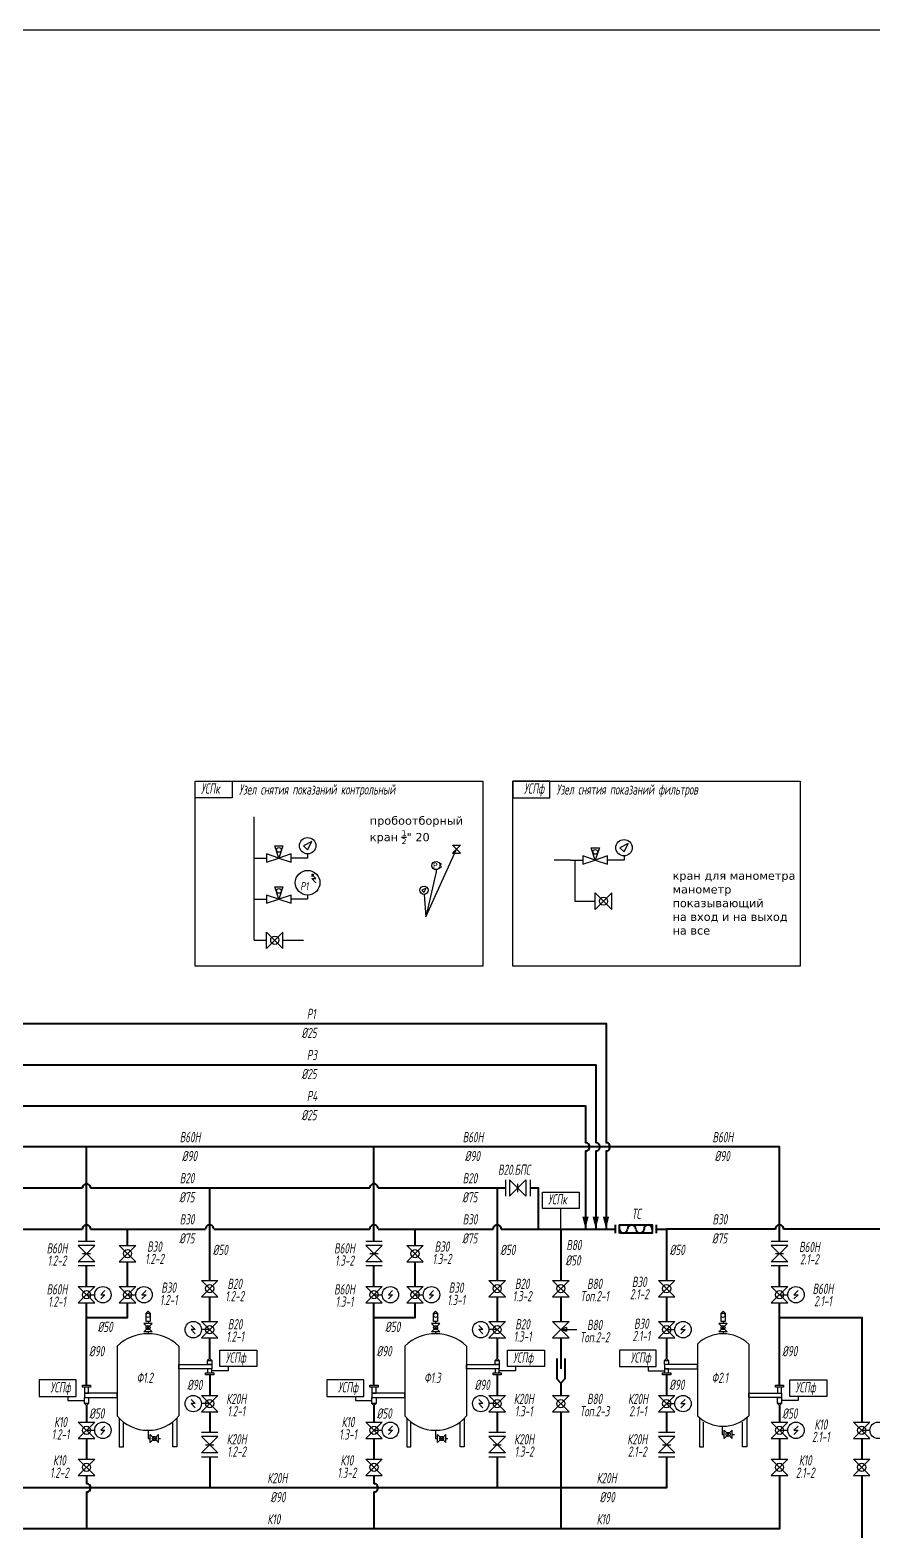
# Model space of a CAD drawing. Header units: millimetres. Extents: x -81605 to 298546, y -15960 to 81150.
# Drawn here: x 255934 to 276459, y 19245 to 55784 of the extents above; entities that cross this region are included whole.
import ezdxf

# ---------------------------------------------------------------- set-up
doc = ezdxf.new("R2010")
doc.units = ezdxf.units.MM
for name, color, linetype in [('1', 7, 'Continuous'), ('2', 7, 'Continuous'), ('В80', 1, 'Continuous'), ('Надписи', 7, 'Continuous')]:
    doc.layers.add(name, color=color, linetype=linetype)
for name, color, linetype, lineweight, true_color in [('В20', 7, 'Continuous', 40, 0x0a7800), ('К10', 7, 'Continuous', 40, 0xffbe00), ('Р3', 7, 'Continuous', 40, 0xd19cc7)]:
    doc.layers.add(name, color=color, linetype=linetype, lineweight=lineweight, true_color=true_color)
for name, color, linetype, lineweight in [('В30', 136, 'Continuous', 40), ('В40', 142, 'Continuous', 40), ('В60Н', 140, 'Continuous', 40), ('К20Н', 33, 'Continuous', 40), ('Р1', 202, 'Continuous', 40), ('Р4', 210, 'Continuous', 40)]:
    doc.layers.add(name, color=color, linetype=linetype, lineweight=lineweight)
doc.styles.add('Eskd знаки', font='eskd.shx', dxfattribs={"width": 0.8, "oblique": 10})
doc.styles.get("Standard").update_dxf_attribs({"font": 'arial.ttf'})

msp = doc.modelspace()

# ---------------------------------------------------------------- linework, layer by layer
for p, q in [((261394, 35626), (261394, 36626)), ((261994, 35626), (261894, 35926)), ((261894, 35926), (262094, 35926)), ((262094, 35926), (261994, 35626)), ((262794, 36026), (262594, 35926)), ((262594, 35926), (262694, 35826)), ((262694, 35826), (262794, 36026)), ((262694, 35826), (262794, 36026)), ((266220, 35944), (266420, 35944)), ((266420, 35944), (266220, 35744)), ((266220, 35944), (266420, 35744)), ((269697, 35577), (269597, 35877)), ((269597, 35877), (269797, 35877)), ((269797, 35877), (269697, 35577)), ((270497, 35977), (270297, 35877)), ((270297, 35877), (270397, 35777)), ((270397, 35777), (270497, 35977)), ((270397, 35777), (270497, 35977)), ((261394, 35626), (261694, 35626)), ((261394, 33626), (261394, 35626)), ((261694, 35726), (261694, 35526)), ((261994, 35626), (261694, 35726)), ((261694, 35526), (261994, 35626)), ((262294, 35726), (261994, 35626)), ((261994, 35626), (262294, 35526)), ((262294, 35526), (262294, 35726)), ((262694, 35626), (262294, 35626)), ((262694, 35726), (262694, 35626)), ((266220, 35744), (266420, 35744)), ((269097, 35577), (268697, 35577)), ((269097, 35577), (269397, 35577)), ((269197, 35577), (269197, 34577)), ((269397, 35677), (269397, 35477)), ((269697, 35577), (269397, 35677)), ((269397, 35477), (269697, 35577)), ((269997, 35677), (269697, 35577)), ((269697, 35577), (269997, 35477)), ((269997, 35477), (269997, 35677)), ((270397, 35577), (269997, 35577)), ((270397, 35677), (270397, 35577)), ((262894, 35126), (262794, 35226)), ((262894, 35026), (262794, 35126)), ((262794, 35126), (262894, 35126)), ((265820, 35294), (265570, 34194)), ((265820, 35344), (265820, 35294)), ((261694, 34726), (261694, 34526)), ((261994, 34626), (261694, 34726)), ((261994, 34626), (261894, 34926)), ((261894, 34926), (262094, 34926)), ((262094, 34926), (261994, 34626)), ((262294, 34726), (261994, 34626)), ((262294, 34526), (262294, 34726)), ((262694, 34726), (262694, 34626)), ((265578, 34893), (265478, 34843)), ((265478, 34843), (265528, 34793)), ((265528, 34793), (265578, 34893)), ((265528, 34793), (265578, 34893)), ((265528, 34743), (265570, 34194)), ((265578, 34893), (265578, 34893)), ((269697, 34377), (269697, 34777)), ((270097, 34777), (269697, 34377)), ((270097, 34377), (269697, 34777)), ((270097, 34377), (270097, 34777)), ((261394, 34626), (261694, 34626)), ((261694, 34526), (261994, 34626)), ((261994, 34626), (262294, 34526)), ((262694, 34626), (262294, 34626)), ((269197, 34577), (269697, 34577)), ((261394, 33626), (261694, 33626)), ((261694, 33426), (261694, 33826)), ((261694, 33826), (262094, 33426)), ((261694, 33426), (262094, 33826)), ((262094, 33426), (262094, 33826)), ((262094, 33626), (262594, 33626)), ((267509, 27796), (267509, 27396)), ((267609, 27796), (267609, 27396)), ((267609, 27396), (268009, 27796)), ((267609, 27796), (268009, 27396)), ((268009, 27796), (268009, 27396)), ((268109, 27796), (268109, 27396)), ((267809, 27496), (267809, 27696)), ((257509, 26296), (257109, 26296)), ((257509, 26196), (257109, 26196)), ((257109, 26196), (257509, 25796)), ((257509, 26196), (257109, 25796)), ((257209, 25996), (257409, 25996)), ((258109, 26196), (258509, 26196)), ((258509, 26196), (258109, 25796)), ((258109, 26196), (258509, 25796)), ((264509, 26296), (264109, 26296)), ((264509, 26196), (264109, 26196)), ((264109, 26196), (264509, 25796)), ((264509, 26196), (264109, 25796)), ((264209, 25996), (264409, 25996)), ((265109, 26196), (265509, 26196)), ((265509, 26196), (265109, 25796)), ((265109, 26196), (265509, 25796)), ((274384, 26296), (273984, 26296)), ((274384, 26196), (273984, 26196)), ((273984, 26196), (274384, 25796)), ((274384, 26196), (273984, 25796)), ((274084, 25996), (274284, 25996)), ((257509, 25796), (257109, 25796)), ((257509, 25696), (257109, 25696)), ((258109, 25796), (258509, 25796)), ((264509, 25796), (264109, 25796)), ((264509, 25696), (264109, 25696)), ((265109, 25796), (265509, 25796)), ((274384, 25796), (273984, 25796)), ((274384, 25696), (273984, 25696)), ((260109, 25346), (260509, 25346)), ((260509, 25346), (260109, 24946)), ((260109, 25346), (260509, 24946)), ((267109, 25346), (267509, 25346)), ((267509, 25346), (267109, 24946)), ((267109, 25346), (267509, 24946)), ((268659, 25346), (269059, 25346)), ((269059, 25346), (268659, 24946)), ((268659, 25346), (269059, 24946)), ((271234, 25346), (271634, 25346)), ((271634, 25346), (271234, 24946)), ((271234, 25346), (271634, 24946)), ((257109, 25196), (257509, 25196)), ((257509, 25196), (257109, 24796)), ((257109, 25196), (257509, 24796)), ((257309, 24996), (257509, 24996)), ((257759, 25096), (257659, 24996)), ((257659, 24996), (257759, 24996)), ((257759, 24996), (257659, 24896)), ((258109, 25196), (258509, 25196)), ((258509, 25196), (258109, 24796)), ((258109, 25196), (258509, 24796)), ((258309, 24996), (258509, 24996)), ((258759, 25096), (258659, 24996)), ((258659, 24996), (258759, 24996)), ((258759, 24996), (258659, 24896)), ((260109, 24946), (260509, 24946)), ((264109, 25196), (264509, 25196)), ((264509, 25196), (264109, 24796)), ((264109, 25196), (264509, 24796)), ((264309, 24996), (264509, 24996)), ((264759, 25096), (264659, 24996)), ((264659, 24996), (264759, 24996)), ((264759, 24996), (264659, 24896)), ((265109, 25196), (265509, 25196)), ((265509, 25196), (265109, 24796)), ((265109, 25196), (265509, 24796)), ((265309, 24996), (265509, 24996)), ((265759, 25096), (265659, 24996)), ((265659, 24996), (265759, 24996)), ((265759, 24996), (265659, 24896)), ((267109, 24946), (267509, 24946)), ((268659, 24946), (269059, 24946)), ((271234, 24946), (271634, 24946)), ((273984, 25196), (274384, 25196)), ((274384, 25196), (273984, 24796)), ((273984, 25196), (274384, 24796)), ((274184, 24996), (274384, 24996)), ((274634, 25096), (274534, 24996)), ((274534, 24996), (274634, 24996)), ((274634, 24996), (274534, 24896)), ((257109, 24796), (257509, 24796)), ((258109, 24796), (258509, 24796)), ((258759, 24546), (258809, 24596)), ((258809, 24596), (258859, 24546)), ((264109, 24796), (264509, 24796)), ((265109, 24796), (265509, 24796)), ((265759, 24546), (265809, 24596)), ((265809, 24596), (265859, 24546)), ((272759, 24546), (272809, 24596)), ((272809, 24596), (272859, 24546)), ((273984, 24796), (274384, 24796)), ((258909, 24296), (258709, 24296)), ((258709, 24296), (258909, 24096)), ((258909, 24296), (258709, 24096)), ((258809, 24346), (258809, 24296)), ((259859, 24246), (259959, 24146)), ((259959, 24146), (259859, 24146)), ((259859, 24146), (259959, 24046)), ((260109, 24346), (260509, 24346)), ((260509, 24346), (260109, 23946)), ((260109, 24346), (260509, 23946)), ((260309, 24146), (260109, 24146)), ((265909, 24296), (265709, 24296)), ((265709, 24296), (265909, 24096)), ((265909, 24296), (265709, 24096)), ((265809, 24346), (265809, 24296)), ((266859, 24246), (266959, 24146)), ((266959, 24146), (266859, 24146)), ((266859, 24146), (266959, 24046)), ((267109, 24346), (267509, 24346)), ((267509, 24346), (267109, 23946)), ((267109, 24346), (267509, 23946)), ((267309, 24146), (267109, 24146)), ((268659, 24346), (269059, 24346)), ((269059, 24346), (268659, 23946)), ((268659, 24346), (269059, 23946)), ((268999, 24196), (268859, 24146)), ((268859, 24146), (268999, 24106)), ((268859, 24146), (269251, 24146)), ((268999, 24196), (268999, 24106)), ((271234, 24346), (271634, 24346)), ((271634, 24346), (271234, 23946)), ((271234, 24346), (271634, 23946)), ((271434, 24146), (271634, 24146)), ((271884, 24246), (271784, 24146)), ((271784, 24146), (271884, 24146)), ((271884, 24146), (271784, 24046)), ((272909, 24296), (272709, 24296)), ((272709, 24296), (272909, 24096)), ((272909, 24296), (272709, 24096)), ((272809, 24346), (272809, 24296)), ((258909, 24096), (258709, 24096)), ((258809, 24096), (258809, 24046)), ((260109, 23946), (260509, 23946)), ((265909, 24096), (265709, 24096)), ((265809, 24096), (265809, 24046)), ((267109, 23946), (267509, 23946)), ((268659, 23946), (269059, 23946)), ((271234, 23946), (271634, 23946)), ((272909, 24096), (272709, 24096)), ((272809, 24096), (272809, 24046)), ((260309, 23446), (260259, 23396)), ((260359, 23396), (260309, 23446)), ((267309, 23446), (267259, 23396)), ((267359, 23396), (267309, 23446)), ((271434, 23446), (271384, 23396)), ((271484, 23396), (271434, 23446)), ((260759, 23146), (260359, 23146)), ((260759, 23246), (260759, 23146)), ((267759, 23146), (267359, 23146)), ((267759, 23246), (267759, 23146)), ((270984, 23246), (270984, 23146)), ((270984, 23146), (271384, 23146)), ((256859, 22521), (256859, 22421)), ((256859, 22421), (257259, 22421)), ((257309, 22296), (257259, 22346)), ((257359, 22346), (257309, 22296)), ((259859, 22446), (259959, 22346)), ((259959, 22346), (259859, 22346)), ((259859, 22346), (259959, 22246)), ((260109, 22546), (260509, 22546)), ((260509, 22546), (260109, 22146)), ((260109, 22546), (260509, 22146)), ((260309, 22346), (260109, 22346)), ((263859, 22521), (263859, 22421)), ((263859, 22421), (264259, 22421)), ((264309, 22296), (264259, 22346)), ((264359, 22346), (264309, 22296)), ((266859, 22446), (266959, 22346)), ((266959, 22346), (266859, 22346)), ((266859, 22346), (266959, 22246)), ((267109, 22546), (267509, 22546)), ((267509, 22546), (267109, 22146)), ((267109, 22546), (267509, 22146)), ((267309, 22346), (267109, 22346)), ((268659, 22546), (269059, 22546)), ((269059, 22546), (268659, 22146)), ((268659, 22546), (269059, 22146)), ((271234, 22546), (271634, 22546)), ((271634, 22546), (271234, 22146)), ((271234, 22546), (271634, 22146)), ((271434, 22346), (271634, 22346)), ((271884, 22446), (271784, 22346)), ((271784, 22346), (271884, 22346)), ((271884, 22346), (271784, 22246)), ((274184, 22296), (274134, 22346)), ((274234, 22346), (274184, 22296)), ((274634, 22421), (274234, 22421)), ((274634, 22521), (274634, 22421)), ((260109, 22146), (260509, 22146)), ((267109, 22146), (267509, 22146)), ((268659, 22146), (269059, 22146)), ((271234, 22146), (271634, 22146)), ((257109, 21896), (257509, 21896)), ((257509, 21896), (257109, 21496)), ((257109, 21896), (257509, 21496)), ((257309, 21696), (257509, 21696)), ((257759, 21796), (257659, 21696)), ((257659, 21696), (257759, 21696)), ((257759, 21696), (257659, 21596)), ((258809, 21696), (258809, 21496)), ((258859, 21396), (258859, 21596)), ((259059, 21596), (258859, 21396)), ((259059, 21396), (258859, 21596)), ((259059, 21396), (259059, 21596)), ((260509, 21646), (260109, 21646)), ((264109, 21896), (264509, 21896)), ((264509, 21896), (264109, 21496)), ((264109, 21896), (264509, 21496)), ((264309, 21696), (264509, 21696)), ((264759, 21796), (264659, 21696)), ((264659, 21696), (264759, 21696)), ((264759, 21696), (264659, 21596)), ((265809, 21696), (265809, 21496)), ((265859, 21396), (265859, 21596)), ((266059, 21596), (265859, 21396)), ((266059, 21396), (265859, 21596)), ((266059, 21396), (266059, 21596)), ((267509, 21646), (267109, 21646)), ((271634, 21646), (271234, 21646)), ((272784, 21796), (272784, 21596)), ((272784, 21596), (272834, 21596)), ((272834, 21496), (272834, 21696)), ((273034, 21696), (272834, 21496)), ((273034, 21496), (272834, 21696)), ((273034, 21496), (273034, 21696)), ((273034, 21596), (273084, 21596)), ((273984, 21896), (274384, 21896)), ((274384, 21896), (273984, 21496)), ((273984, 21896), (274384, 21496)), ((274184, 21696), (274384, 21696)), ((274634, 21796), (274534, 21696)), ((274534, 21696), (274634, 21696)), ((274634, 21696), (274534, 21596)), ((275984, 21896), (276384, 21896)), ((276384, 21896), (275984, 21496)), ((275984, 21896), (276384, 21496)), ((276184, 21696), (276384, 21696)), ((257109, 21496), (257509, 21496)), ((258809, 21496), (258859, 21496)), ((259059, 21496), (259109, 21496)), ((260509, 21546), (260109, 21546)), ((260109, 21546), (260509, 21146)), ((260509, 21546), (260109, 21146)), ((260209, 21346), (260409, 21346)), ((264109, 21496), (264509, 21496)), ((265809, 21496), (265859, 21496)), ((266059, 21496), (266109, 21496)), ((267509, 21546), (267109, 21546)), ((267109, 21546), (267509, 21146)), ((267509, 21546), (267109, 21146)), ((267209, 21346), (267409, 21346)), ((271634, 21546), (271234, 21546)), ((271234, 21546), (271634, 21146)), ((271634, 21546), (271234, 21146)), ((271334, 21346), (271534, 21346)), ((273984, 21496), (274384, 21496)), ((275984, 21496), (276384, 21496)), ((257109, 20996), (257509, 20996)), ((257509, 20596), (257109, 20996)), ((257109, 20596), (257509, 20996)), ((260509, 21146), (260109, 21146)), ((260509, 21046), (260109, 21046)), ((264109, 20996), (264509, 20996)), ((264509, 20596), (264109, 20996)), ((264109, 20596), (264509, 20996)), ((267509, 21146), (267109, 21146)), ((267509, 21046), (267109, 21046)), ((271634, 21146), (271234, 21146)), ((271634, 21046), (271234, 21046)), ((273984, 20996), (274384, 20996)), ((274384, 20596), (273984, 20996)), ((273984, 20596), (274384, 20996)), ((275984, 20996), (276384, 20996)), ((276384, 20596), (275984, 20996)), ((275984, 20596), (276384, 20996)), ((257109, 20596), (257509, 20596)), ((264109, 20596), (264509, 20596)), ((273984, 20596), (274384, 20596)), ((275984, 20596), (276384, 20596))]:
    msp.add_line(p, q)
at = {"color": 3}
msp.add_lwpolyline([(194142, 55784), (298546, 55784), (298546, -9893), (194142, -9893)], close=True, dxfattribs=at)
for points in [[(259959, 37496), (266959, 37496), (266959, 32996), (259959, 32996)], [(260859, 37096), (259959, 37096), (259959, 37496), (260859, 37496)], [(267690, 37096), (268590, 37096), (268590, 37496), (267690, 37496)], [(267690, 37496), (274690, 37496), (274690, 32996), (267690, 32996)], [(269309, 27096), (268409, 27096), (268409, 27496), (269309, 27496)], [(258759, 24546), (258859, 24546), (258859, 24346), (258759, 24346)], [(265759, 24546), (265859, 24546), (265859, 24346), (265759, 24346)], [(272759, 24546), (272859, 24546), (272859, 24346), (272759, 24346)], [(261459, 23246), (260559, 23246), (260559, 23646), (261459, 23646)], [(268459, 23246), (267559, 23246), (267559, 23646), (268459, 23646)], [(270284, 23246), (271184, 23246), (271184, 23646), (270284, 23646)], [(256159, 22521), (257059, 22521), (257059, 22921), (256159, 22921)], [(263159, 22521), (264059, 22521), (264059, 22921), (263159, 22921)], [(275334, 22521), (274434, 22521), (274434, 22921), (275334, 22921)]]:
    msp.add_lwpolyline(points, close=True)
msp.add_lwpolyline([(268859, 26596), (268859, 27096)])
for centre, radius in [((261994, 35826), 56.9), ((262694, 35926), 200), ((269697, 35777), 56.9), ((270397, 35877), 200), ((265820, 35444), 100), ((262694, 35026), 300), ((261994, 34826), 56.9), ((265528, 34843), 100), ((269897, 34577), 100), ((261894, 33626), 100), ((258309, 25996), 100), ((265309, 25996), 100), ((260309, 25146), 100), ((267309, 25146), 100), ((268859, 25146), 100), ((271434, 25146), 100), ((257309, 24996), 100), ((257709, 24996), 200), ((258309, 24996), 100), ((258709, 24996), 200), ((264309, 24996), 100), ((264709, 24996), 200), ((265309, 24996), 100), ((265709, 24996), 200), ((274184, 24996), 100), ((274584, 24996), 200), ((258809, 24496), 50), ((265809, 24496), 50), ((272809, 24496), 50), ((258809, 24196), 50), ((259909, 24146), 200), ((260309, 24146), 100), ((265809, 24196), 50), ((266909, 24146), 200), ((267309, 24146), 100), ((271434, 24146), 100), ((271834, 24146), 200), ((272809, 24196), 50), ((259909, 22346), 200), ((260309, 22346), 100), ((266909, 22346), 200), ((267309, 22346), 100), ((268859, 22346), 100), ((271434, 22346), 100), ((271834, 22346), 200), ((257309, 21696), 100), ((257709, 21696), 200), ((264309, 21696), 100), ((264709, 21696), 200), ((272934, 21596), 50), ((274184, 21696), 100), ((274584, 21696), 200), ((276184, 21696), 100), ((276584, 21696), 200), ((258959, 21496), 50), ((265959, 21496), 50), ((257309, 20796), 100), ((264309, 20796), 100), ((274184, 20796), 100), ((276184, 20796), 100)]:
    msp.add_circle(centre, radius)
at = {"layer": '1'}
for p, q in [((265570, 34194), (266320, 35844)), ((262794, 35226), (262844, 35226)), ((262844, 35226), (262794, 35226)), ((262794, 35226), (262794, 35176)), ((262794, 35176), (262844, 35226)), ((272184, 23796), (272184, 22046)), ((273434, 23796), (273434, 22046)), ((258059, 23748), (258059, 22046)), ((259559, 23748), (259559, 22046)), ((265059, 23748), (265059, 22046)), ((266559, 23748), (266559, 22046)), ((258109, 21996), (258109, 21296)), ((259509, 21992), (259509, 21296)), ((265109, 21996), (265109, 21296)), ((266509, 21992), (266509, 21296)), ((272234, 21996), (272234, 21296)), ((273384, 21992), (273384, 21296)), ((258209, 21296), (258209, 21896)), ((259409, 21296), (259409, 21896)), ((265209, 21296), (265209, 21896)), ((266409, 21296), (266409, 21896)), ((272334, 21296), (272334, 21896)), ((273284, 21296), (273284, 21896)), ((258109, 21296), (258209, 21296)), ((259509, 21296), (259409, 21296)), ((265109, 21296), (265209, 21296)), ((266509, 21296), (266409, 21296)), ((272234, 21296), (272334, 21296)), ((273384, 21296), (273284, 21296))]:
    msp.add_line(p, q, dxfattribs=at)
for points in [[(260359, 23296), (260259, 23296), (260259, 23396), (260359, 23396)], [(267359, 23296), (267259, 23296), (267259, 23396), (267359, 23396)], [(271484, 23296), (271384, 23296), (271384, 23396), (271484, 23396)], [(260359, 23196), (259559, 23196), (259559, 23296), (260359, 23296)], [(260209, 23096), (260409, 23096), (260409, 23046), (260209, 23046)], [(260359, 23196), (260259, 23196), (260259, 23096), (260359, 23096)], [(267359, 23196), (266559, 23196), (266559, 23296), (267359, 23296)], [(267209, 23096), (267409, 23096), (267409, 23046), (267209, 23046)], [(267359, 23196), (267259, 23196), (267259, 23096), (267359, 23096)], [(271334, 23096), (271534, 23096), (271534, 23046), (271334, 23046)], [(271384, 23196), (272184, 23196), (272184, 23296), (271384, 23296)], [(271484, 23196), (271384, 23196), (271384, 23096), (271484, 23096)], [(257409, 22746), (257209, 22746), (257209, 22796), (257409, 22796)], [(257259, 22596), (257359, 22596), (257359, 22746), (257259, 22746)], [(264409, 22746), (264209, 22746), (264209, 22796), (264409, 22796)], [(264259, 22596), (264359, 22596), (264359, 22746), (264259, 22746)], [(274284, 22746), (274084, 22746), (274084, 22796), (274284, 22796)], [(274134, 22596), (274234, 22596), (274234, 22746), (274134, 22746)], [(257259, 22496), (258059, 22496), (258059, 22596), (257259, 22596)], [(257259, 22496), (257359, 22496), (257359, 22346), (257259, 22346)], [(264259, 22496), (265059, 22496), (265059, 22596), (264259, 22596)], [(264259, 22496), (264359, 22496), (264359, 22346), (264259, 22346)], [(274234, 22496), (273434, 22496), (273434, 22596), (274234, 22596)], [(274134, 22496), (274234, 22496), (274234, 22346), (274134, 22346)]]:
    msp.add_lwpolyline(points, close=True, dxfattribs=at)
for centre, radius, start, end in [((258809, 22954), 1092, 46.6141, 133.3859), ((265809, 22954), 1092, 46.6141, 133.3859), ((272809, 23140), 906, 46.3972, 133.6028), ((258809, 22675), 979, 219.9662, 320.0338), ((265809, 22675), 979, 219.9662, 320.0338), ((272809, 22701), 905, 226.3426, 313.6574)]:
    msp.add_arc(centre, radius, start, end, dxfattribs=at)
at = {"layer": 'В20'}
for points in [[(253309, 25346), (253309, 27596), (257209, 27596)], [(257409, 27596), (264209, 27596)], [(260309, 25346), (260309, 27596)], [(264409, 27596), (267309, 27596), (267309, 25346)], [(267309, 27596), (267509, 27596)], [(268109, 27596), (268309, 27596), (268309, 26596)], [(260309, 24346), (260309, 24946)], [(267309, 24946), (267309, 24346)], [(260309, 23446), (260309, 23946)], [(267309, 23946), (267309, 23446)]]:
    msp.add_lwpolyline(points, dxfattribs=at)
for centre in [(257309, 27596), (264309, 27596)]:
    msp.add_arc(centre, 100, 359.7459, 180.2541, dxfattribs=at)
at = {"layer": 'В30'}
for p, q in [((270184, 26696), (270184, 26496)), ((271184, 26696), (271184, 26496))]:
    msp.add_line(p, q, dxfattribs=at)
msp.add_lwpolyline([(270284, 26496), (270284, 26696), (271084, 26696), (271084, 26496)], close=True, dxfattribs=at)
for points in [[(253409, 26596), (257209, 26596)], [(257409, 26596), (260209, 26596)], [(258309, 26196), (258309, 26596)], [(260409, 26596), (264209, 26596)], [(264409, 26596), (267209, 26596)], [(265309, 26196), (265309, 26596)], [(267409, 26596), (270184, 26596)], [(271184, 26596), (271434, 26596), (271434, 25346)], [(274084, 26596), (271434, 26596)], [(276284, 16296), (278184, 16296), (278184, 26596), (274284, 26596)], [(258309, 25196), (258309, 25796)], [(265309, 25196), (265309, 25796)], [(271434, 24946), (271434, 24346)], [(257309, 24446), (258309, 24446), (258309, 24796)], [(264309, 24446), (265309, 24446), (265309, 24796)], [(271434, 23946), (271434, 23446)]]:
    msp.add_lwpolyline(points, dxfattribs=at)
for centre, start, end in [((257309, 26596), 359.7459, 180.2541), ((260309, 26596), 359.7459, 180.2541), ((264309, 26596), 359.7459, 180.2541), ((267309, 26596), 359.7459, 180.2541), ((270584, 26596), 0, 180), ((270984, 26596), 0, 180), ((274184, 26596), 359.7459, 180.2541), ((270384, 26596), 180, 0), ((270784, 26596), 180, 0)]:
    msp.add_arc(centre, 100, start, end, dxfattribs=at)
at = {"layer": 'В40'}
for points in [[(274184, 24446), (276184, 24446), (276184, 21896)], [(276184, 21496), (276184, 20996)], [(276184, 20596), (276184, 15296), (274284, 15296)]]:
    msp.add_lwpolyline(points, dxfattribs=at)
at = {"layer": 'В60Н'}
for points in [[(274184, 26296), (274184, 28596), (246309, 28596), (246309, 16296)], [(257309, 26296), (257309, 28596)], [(264309, 26296), (264309, 28596)], [(257309, 25196), (257309, 25696)], [(264309, 25196), (264309, 25696)], [(274184, 25196), (274184, 25696)], [(257309, 22796), (257309, 24796)], [(264309, 22796), (264309, 24796)], [(274184, 22796), (274184, 24796)]]:
    msp.add_lwpolyline(points, dxfattribs=at)
at = {"layer": 'В80', "lineweight": 40}
for p, q in [((268859, 23946), (268859, 23196)), ((268759, 23446), (268759, 22946)), ((268959, 23446), (268959, 22946)), ((268759, 22946), (268859, 22846)), ((268959, 22946), (268859, 22846)), ((268859, 22846), (268859, 22546))]:
    msp.add_line(p, q, dxfattribs=at)
for points in [[(268859, 26596), (268859, 25346)], [(268859, 24946), (268859, 24346)], [(268859, 22146), (268859, 19296)]]:
    msp.add_lwpolyline(points, dxfattribs=at)
at = {"layer": 'К10'}
for points in [[(257309, 22296), (257309, 21896)], [(264309, 22296), (264309, 21896)], [(274184, 22296), (274184, 21896)], [(257309, 21496), (257309, 20996)], [(264309, 21496), (264309, 20996)], [(274184, 21496), (274184, 20996)], [(274184, 20596), (274184, 19296), (248409, 19296)], [(257309, 20596), (257309, 20396)], [(264309, 20596), (264309, 20396)], [(257309, 20196), (257309, 19296)], [(264309, 20196), (264309, 19296)]]:
    msp.add_lwpolyline(points, dxfattribs=at)
for centre in [(257309, 20296), (264309, 20296)]:
    msp.add_arc(centre, 100, 269.7459, 90.2541, dxfattribs=at)
at = {"layer": 'К20Н'}
for points in [[(260309, 23046), (260309, 22546)], [(267309, 23046), (267309, 22546)], [(271434, 23046), (271434, 22546)], [(260309, 22146), (260309, 21646)], [(267309, 22146), (267309, 21646)], [(271434, 22146), (271434, 21646)], [(271434, 21046), (271434, 20296), (246409, 20296)], [(260309, 21046), (260309, 20296)], [(267309, 21046), (267309, 20296)]]:
    msp.add_lwpolyline(points, dxfattribs=at)
at = {"layer": 'Р1'}
for points in [[(255709, 34946), (255709, 31596), (269959, 31596), (269959, 28696)], [(269959, 28496), (269959, 26596)]]:
    msp.add_lwpolyline(points, dxfattribs=at)
msp.add_lwpolyline([(269959, 26896, 154, 0, 0), (269959, 26596, 0, 0, 0)], format="xyseb", dxfattribs=at)
msp.add_arc((269959, 28596), 100, 269.7459, 90.2541, dxfattribs=at)
at = {"layer": 'Р3'}
for points in [[(251709, 34946), (252209, 34946), (252209, 30596), (269709, 30596), (269709, 28696)], [(269709, 28496), (269709, 26596)]]:
    msp.add_lwpolyline(points, dxfattribs=at)
msp.add_lwpolyline([(269709, 26896, 154, 0, 0), (269709, 26596, 0, 0, 0)], format="xyseb", dxfattribs=at)
msp.add_arc((269709, 28596), 100, 269.7459, 90.2541, dxfattribs=at)
at = {"layer": 'Р4'}
for points in [[(248459, 34946), (249459, 34946), (249459, 29596), (269459, 29596), (269459, 28696)], [(269459, 28496), (269459, 26596)]]:
    msp.add_lwpolyline(points, dxfattribs=at)
msp.add_lwpolyline([(269459, 26896, 154, 0, 0), (269459, 26596, 0, 0, 0)], format="xyseb", dxfattribs=at)
msp.add_arc((269459, 28596), 100, 269.7459, 90.2541, dxfattribs=at)

# ---------------------------------------------------------------- texts
at = {"ltscale": 15, "char_height": 250, "width": 850, "attachment_point": 1, "style": 'Eskd знаки'}
for s, insert in [('Ф1.2', (258531, 23100)), ('Ф1.3', (265531, 23100)), ('Ф2.1', (272531, 23100))]:
    msp.add_mtext(s, dxfattribs=dict(at, insert=insert))
at = {"layer": '1', "style": 'Eskd знаки'}
for s, width, gutter_width, insert, char_height, attachment_point in [('УСПк', 2263.46, 22.5, (260096, 37444), 250, 1), ('Узел снятия показаний контрольный', 5424.02, 11.2, (261022, 37422), 250, 1), ('УСПф', 2263.46, 22.5, (268452, 37444), 250, 3), ('Узел снятия показаний фильтров', 5424.02, 11.2, (268753, 37422), 250, 1), ('P1', 522.43, 22.5, (262514, 35040), 200, 1), ('УСПк', 2263.46, 22.5, (268547, 27444), 250, 1), ('ТС', 2263.46, 22.5, (270809, 27092), 250, 3), ('УСПф', 2263.46, 22.5, (260697, 23594), 250, 1), ('УСПф', 2263.46, 22.5, (267697, 23594), 250, 1), ('УСПф', 2263.46, 22.5, (271047, 23594), 250, 3), ('УСПф', 2263.46, 22.5, (256922, 22869), 250, 3), ('УСПф', 2263.46, 22.5, (263922, 22869), 250, 3), ('УСПф', 2263.46, 22.5, (274572, 22869), 250, 1)]:
    msp.add_mtext_dynamic_manual_height_columns(s, width=width, gutter_width=gutter_width, heights=[0], dxfattribs=dict(at, insert=insert, char_height=char_height, attachment_point=attachment_point))
at = {"layer": '1', "ltscale": 15, "char_height": 200, "attachment_point": 1}
for s, insert, width in [('\\A1;{\\fVerdana|b0|i0|c204|p34;пробоотборный кран \\H0.7x;\\S1/2;\\H1.42857x;" 20}', (264207, 36638), 1728.75), ('\\A1;{\\fVerdana|b0|i0|c204|p34;кран для манометра\\Pманометр показывающий\\Pна вход и на выход\\fVerdana|b0|i0|c0|p34;\\P\\fVerdana|b0|i0|c204|p34;на все}', (271579, 35297), 3036.47)]:
    msp.add_mtext(s, dxfattribs=dict(at, insert=insert, width=width))
at = {"layer": '2', "ltscale": 15, "insert": (265746, 35512), "char_height": 134.4, "width": 274.02, "attachment_point": 1}
msp.add_mtext('{\\fVerdana|b0|i0|c204|p34;Р3}', dxfattribs=at)
at = {"layer": 'Надписи', "ltscale": 15, "char_height": 250, "width": 850, "attachment_point": 1, "style": 'Eskd знаки'}
for s, insert in [('Р1', (262674, 31957)), ('%%C25', (262545, 31494)), ('Р3', (262674, 30957)), ('%%C25', (262545, 30494)), ('Р4', (262674, 29957)), ('%%C25', (262545, 29494)), ('В60Н', (259580, 28957)), ('В60Н', (266469, 28957)), ('В60Н', (272552, 28957)), ('%%C90', (259634, 28497)), ('%%C90', (266522, 28497)), ('В20.БПС', (267330, 28165)), ('%%C90', (272605, 28497)), ('В20', (259580, 27957)), ('В20', (266469, 27957)), ('%%C75', (259569, 27494)), ('%%C75', (266458, 27494)), ('В30', (259580, 26957)), ('В30', (266469, 26957)), ('В30', (272552, 26957)), ('%%C75', (259569, 26494)), ('%%C75', (266458, 26494)), ('В80', (268994, 26332)), ('%%C75', (272541, 26494)), ('%%C50', (260385, 26213)), ('%%C50', (267385, 26213)), ('%%C50', (268973, 25958)), ('%%C50', (271510, 26213)), ('%%C50', (257582, 24339)), ('%%C50', (264582, 24339)), ('%%C90', (257373, 23747)), ('%%C90', (264373, 23747)), ('%%C90', (274248, 23747)), ('%%C90', (259762, 22927)), ('%%C90', (266762, 22927)), ('%%C90', (271501, 22930)), ('%%C50', (257376, 22230)), ('%%C50', (264376, 22230)), ('%%C50', (274251, 22230)), ('К20Н', (261713, 20657)), ('К20Н', (269730, 20657)), ('%%C90', (261787, 20194)), ('%%C90', (269805, 20194)), ('К10', (261713, 19657)), ('К10', (269730, 19657))]:
    msp.add_mtext(s, dxfattribs=dict(at, insert=insert))
at = {"layer": 'Надписи', "ltscale": 15, "char_height": 250, "width": 850, "attachment_point": 5, "line_spacing_factor": 0.72, "style": 'Eskd знаки'}
for s, insert in [('В60Н^J1.2-2', (256591, 25976)), ('В30^J1.2-2', (258966, 26018)), ('В60Н^J1.3-2', (263591, 25976)), ('В30^J1.3-2', (265966, 26018)), ('В60Н^J2.1-2', (274912, 26009)), ('В60Н^J1.2-1', (256591, 24978)), ('В30^J1.2-1', (259311, 25019)), ('В20^J1.2-2', (260919, 25111)), ('В60Н^J1.3-1', (263591, 24978)), ('В30^J1.3-1', (266311, 25019)), ('В20^J1.3-2', (267919, 25111)), ('В80^JТоп.2-1', (269681, 25111)), ('В30^J2.1-2', (270770, 25159)), ('В60Н^J2.1-1', (275241, 24991)), ('В20^J1.2-1', (260928, 24128)), ('В20^J1.3-1', (267928, 24128)), ('В80^JТоп.2-2', (269681, 24111)), ('В30^J2.1-1', (270820, 24141)), ('К20Н^J1.2-1', (260956, 22311)), ('К20Н^J1.3-1', (267956, 22311)), ('В80^JТоп.2-3', (269681, 22311)), ('К20Н^J2.1-1', (270737, 22311)), ('К10^J1.2-1', (256677, 21746)), ('К10^J1.3-1', (263677, 21746)), ('К10^J2.1-1', (275189, 21687)), ('К20Н^J1.2-2', (260965, 21328)), ('К20Н^J1.3-2', (267965, 21328)), ('К20Н^J2.1-2', (270720, 21328)), ('К10^J1.2-2', (256650, 20814)), ('К10^J1.3-2', (263650, 20814)), ('К10^J2.1-2', (274810, 20814))]:
    msp.add_mtext(s, dxfattribs=dict(at, insert=insert))

doc.saveas('drawing.dxf')
